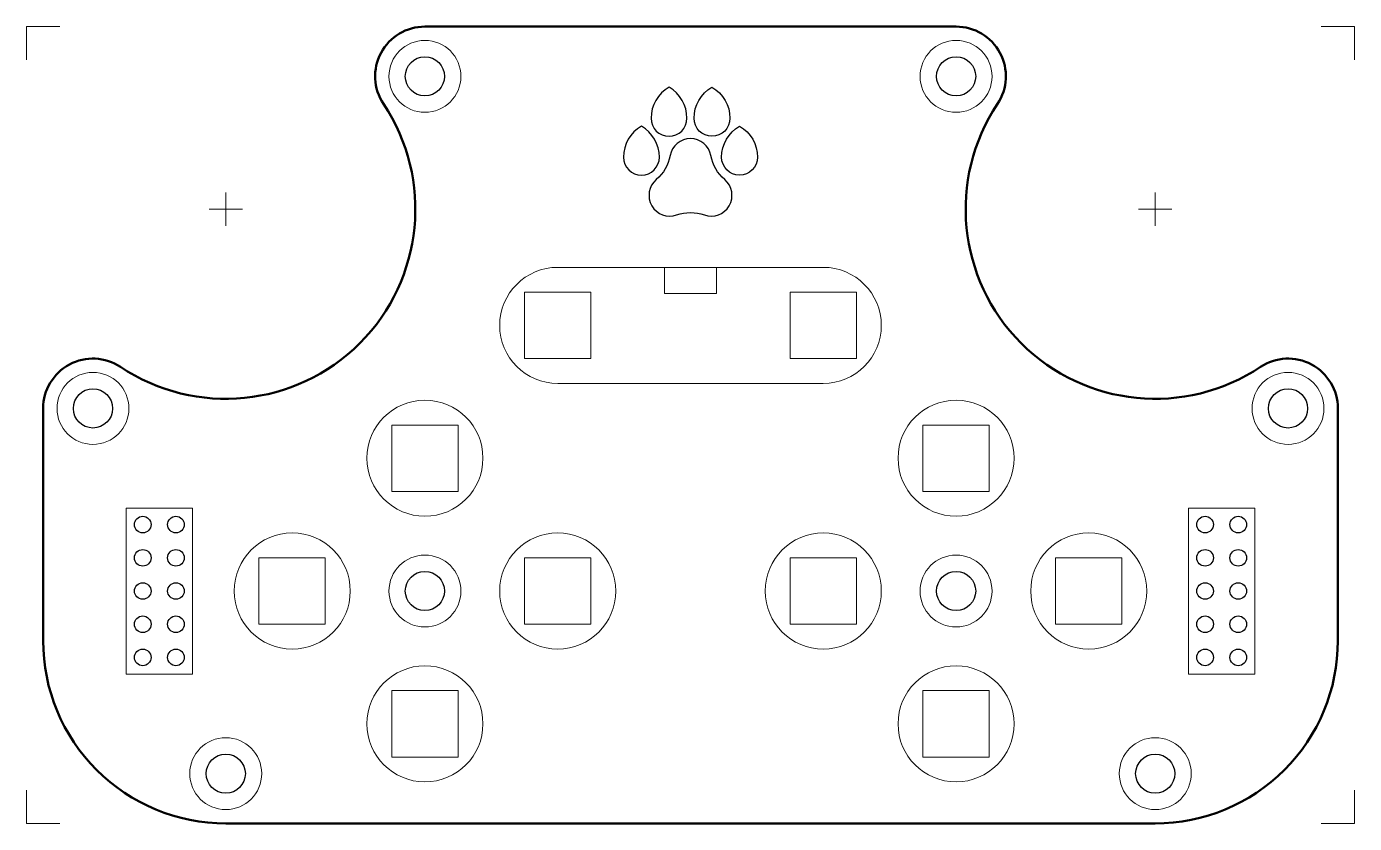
# Model space of a CAD drawing. Header units: millimetres. Extents: x 0 to 102, y 0 to 61.
import ezdxf

# ---------------------------------------------------------------- set-up
doc = ezdxf.new("R2010")
doc.units = ezdxf.units.MM
doc.header["$LTSCALE"] = 2
doc.layers.add('Line Med-Thin', color=6, linetype='Continuous', lineweight=13)
doc.layers.add('Line Thick', color=2, linetype='Continuous', lineweight=50)

msp = doc.modelspace()

# ---------------------------------------------------------------- linework, layer by layer
for points in [[(49.16, 56.32, 0.267949), (47.78, 53.94, 1), (50.53, 53.94, 0.267949)], [(52.44, 56.32, -0.267949), (53.82, 53.94, -1), (51.07, 53.94, -0.267949)], [(47.04, 53.35, 0.267949), (45.67, 50.96, 1), (48.42, 50.96, 0.267949)], [(54.56, 53.35, -0.267949), (55.93, 50.96, -1), (53.18, 50.96, -0.267949)], [(53.42, 49.25, -0.171573), (52.36, 51.09, 0.831266), (49.24, 51.09, -0.171573), (48.18, 49.25, 0.831266), (49.74, 46.55, -0.171573), (51.86, 46.55, 0.831266)]]:
    msp.add_lwpolyline(points, format="xyb", close=True)
for centre, radius in [((30.48, 57.15), 1.5), ((71.12, 57.15), 1.5), ((5.08, 31.75), 1.5), ((96.52, 31.75), 1.5), ((8.89, 22.86), 0.635), ((11.43, 22.86), 0.635), ((90.17, 22.86), 0.635), ((92.71, 22.86), 0.635), ((8.89, 20.32), 0.635), ((11.43, 20.32), 0.635), ((90.17, 20.32), 0.635), ((92.71, 20.32), 0.635), ((8.89, 17.78), 0.635), ((11.43, 17.78), 0.635), ((30.48, 17.78), 1.5), ((71.12, 17.78), 1.5), ((90.17, 17.78), 0.635), ((92.71, 17.78), 0.635), ((8.89, 15.24), 0.635), ((11.43, 15.24), 0.635), ((90.17, 15.24), 0.635), ((92.71, 15.24), 0.635), ((8.89, 12.7), 0.635), ((11.43, 12.7), 0.635), ((90.17, 12.7), 0.635), ((92.71, 12.7), 0.635), ((15.24, 3.81), 1.5), ((86.36, 3.81), 1.5)]:
    msp.add_circle(centre, radius)
at = {"layer": 'Line Med-Thin'}
for p, q in [((2.54, 60.96), (0, 60.96)), ((0, 60.96), (0, 58.42)), ((99.06, 60.96), (101.6, 60.96)), ((101.6, 60.96), (101.6, 58.42)), ((15.24, 45.72), (15.24, 48.26)), ((86.36, 45.72), (86.36, 48.26)), ((16.51, 46.99), (13.97, 46.99)), ((87.63, 46.99), (85.09, 46.99)), ((0, 0), (0, 2.54)), ((101.6, 0), (101.6, 2.54)), ((2.54, 0), (0, 0)), ((99.06, 0), (101.6, 0))]:
    msp.add_line(p, q, dxfattribs=at)
msp.add_lwpolyline([(60.96, 42.54), (40.64, 42.54, 1), (40.64, 33.66), (60.96, 33.66, 1)], format="xyb", close=True, dxfattribs=at)
for points in [[(48.8, 40.54), (52.8, 40.54), (52.8, 42.54), (48.8, 42.54)], [(38.1, 35.56), (43.18, 35.56), (43.18, 40.64), (38.1, 40.64)], [(58.42, 35.56), (63.5, 35.56), (63.5, 40.64), (58.42, 40.64)], [(27.94, 25.4), (33.02, 25.4), (33.02, 30.48), (27.94, 30.48)], [(68.58, 25.4), (73.66, 25.4), (73.66, 30.48), (68.58, 30.48)], [(7.62, 11.43), (12.7, 11.43), (12.7, 24.13), (7.62, 24.13)], [(88.9, 11.43), (93.98, 11.43), (93.98, 24.13), (88.9, 24.13)], [(38.1, 15.24), (43.18, 15.24), (43.18, 20.32), (38.1, 20.32)], [(58.42, 15.24), (63.5, 15.24), (63.5, 20.32), (58.42, 20.32)], [(78.73, 15.24), (83.81, 15.24), (83.81, 20.32), (78.73, 20.32)], [(17.78, 15.24), (22.86, 15.24), (22.86, 20.32), (17.78, 20.32)], [(27.94, 5.08), (33.02, 5.08), (33.02, 10.16), (27.94, 10.16)], [(68.58, 5.08), (73.66, 5.08), (73.66, 10.16), (68.58, 10.16)]]:
    msp.add_lwpolyline(points, close=True, dxfattribs=at)
for centre, radius in [((30.48, 57.15), 2.75), ((71.12, 57.15), 2.75), ((5.08, 31.75), 2.75), ((96.52, 31.75), 2.75), ((30.48, 27.94), 4.44), ((71.12, 27.94), 4.44), ((20.33, 17.78), 4.44), ((40.64, 17.78), 4.44), ((60.96, 17.78), 4.44), ((81.27, 17.78), 4.44), ((30.48, 17.78), 2.75), ((71.12, 17.78), 2.75), ((30.48, 7.62), 4.44), ((71.12, 7.62), 4.44), ((15.24, 3.81), 2.75), ((86.36, 3.81), 2.75)]:
    msp.add_circle(centre, radius, dxfattribs=at)
at = {"layer": 'Line Thick'}
msp.add_lwpolyline([(74.29, 55.04, 0.599022), (71.12, 60.96), (30.48, 60.96, 0.599022), (27.31, 55.04, -0.819804), (7.19, 34.92, 0.599022), (1.27, 31.75), (1.27, 13.97, 0.414214), (15.24, 0), (86.36, 0, 0.414214), (100.33, 13.97), (100.33, 31.75, 0.599022), (94.41, 34.92, -0.819804)], format="xyb", close=True, dxfattribs=at)

doc.saveas('drawing.dxf')
